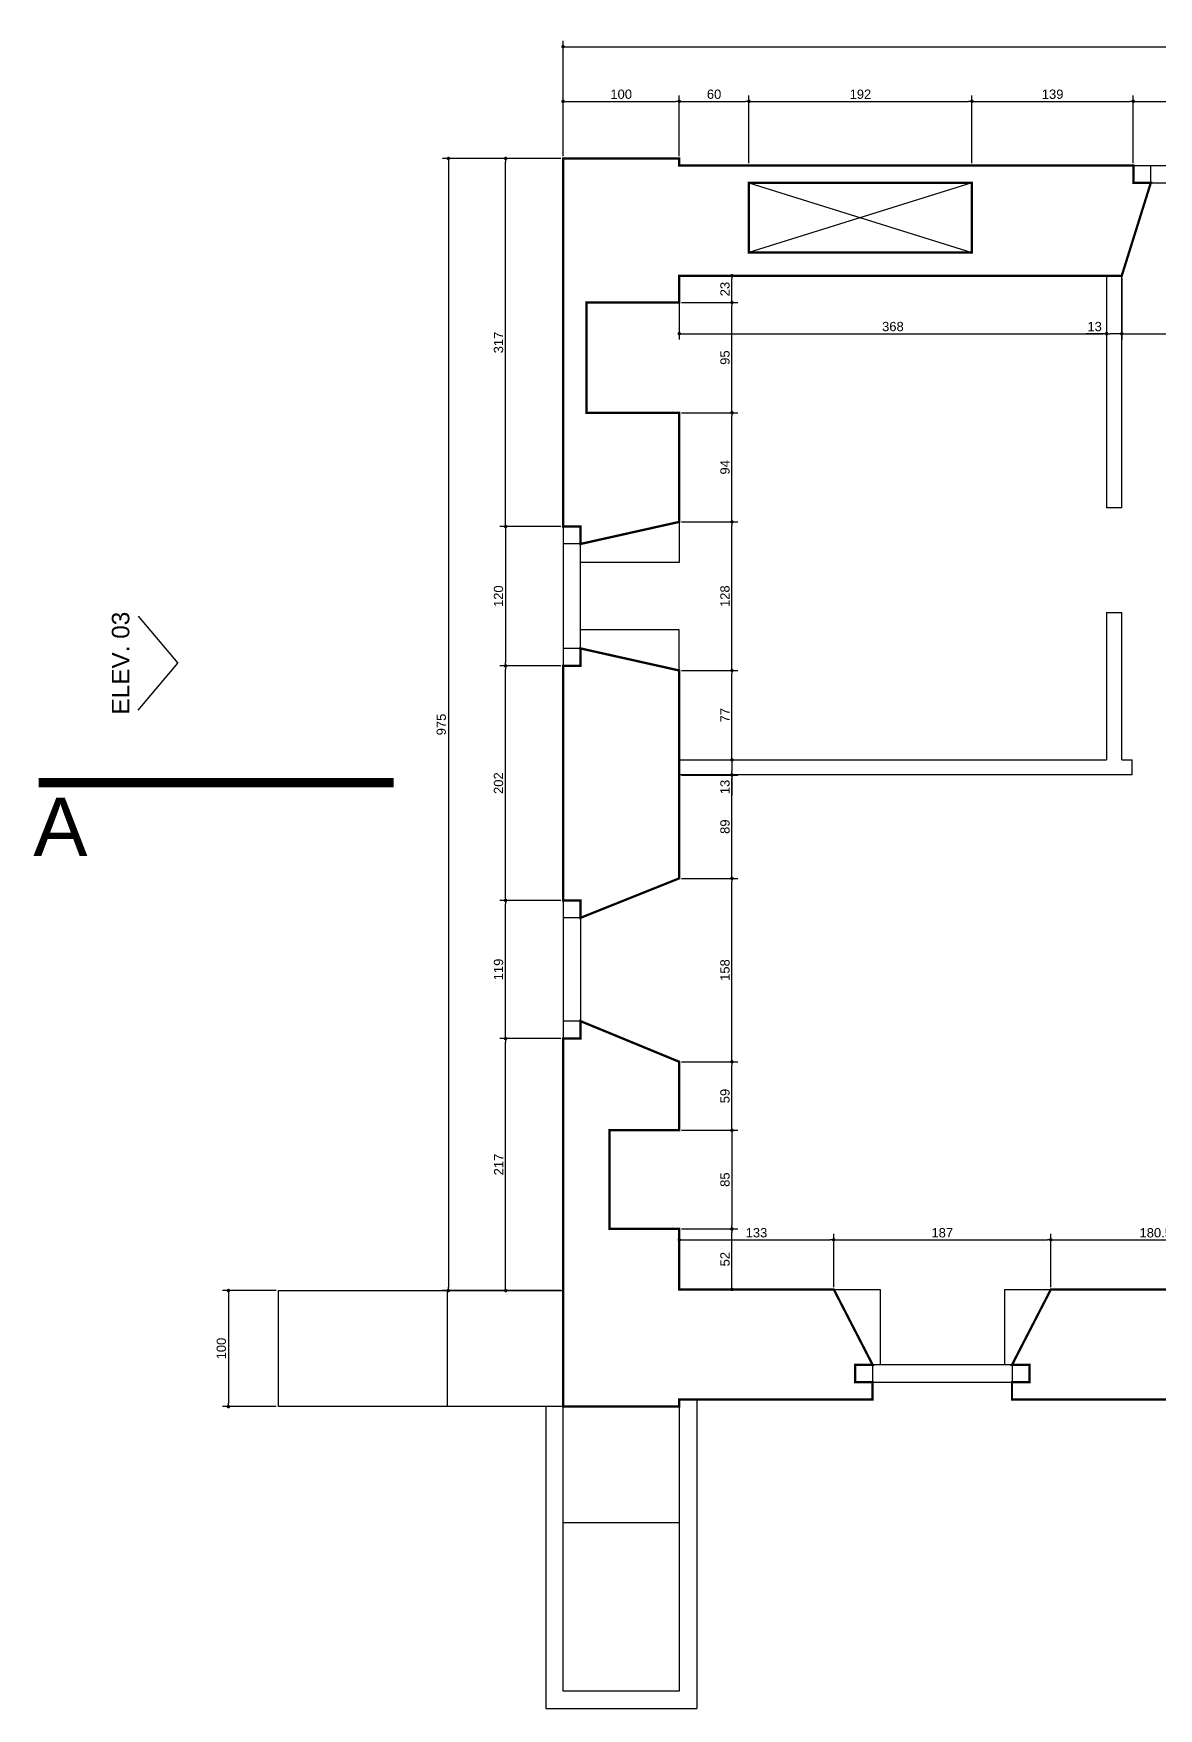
# Model space of a CAD drawing. Extents: x -6493 to 6606, y -1422 to 11651.
# Drawn here: x -6360 to -5391, y 2319 to 3761 of the extents above; entities that cross this region are included whole.
import ezdxf

# ---------------------------------------------------------------- set-up
doc = ezdxf.new("R2010")
doc.units = 0
doc.header["$PDMODE"] = 35
doc.linetypes.add('CENTER2', pattern=[28.575, 19.05, -3.175, 3.175, -3.175])
doc.layers.get('0').update_dxf_attribs({"linetype": 'CONTINUOUS'})
doc.layers.get('DEFPOINTS').update_dxf_attribs({"linetype": 'CONTINUOUS'})
for name, color, linetype in [('COTA', 7, 'CONTINUOUS'), ('PAREDE', 7, 'CONTINUOUS'), ('PAREDE_FINA', 7, 'CONTINUOUS')]:
    doc.layers.add(name, color=color, linetype=linetype)
doc.styles.add('TEXTO', font='ARIAL.TTF')
doc.dimstyles.new('COTA', dxfattribs={"dimtxt": 8, "dimasz": 3, "dimexe": 5, "dimexo": 2, "dimgap": 2, "dimtad": 1, "dimdec": 1, "dimdsep": 46, "dimtxsty": 'TEXTO', "dimblk1": 'DOT', "dimblk2": 'DOT', "dimsah": 1, "dimcen": 0, "dimclrd": 256, "dimclre": 256, "dimclrt": 256, "dimadec": 0, "dimazin": 0, "dimtfac": 1, "dimtdec": 4, "dimtmove": 0, "dimatfit": 3, "dimldrblk": 'DOT', "dimfxl": 1, "dimtolj": 1, "dimtzin": 0, "dimarcsym": 0})

# ---------------------------------------------------------------- blocks, each defined once
blk = doc.blocks.new('_DOT')
at = {"color": 0, "linetype": 'ByBlock'}
blk.add_line((-0.5, 0), (-1, 0), dxfattribs=at)
at = {"color": 0, "linetype": 'ByBlock', "const_width": 0.5}
blk.add_lwpolyline([(-0.25, 0, 1), (0.25, 0, 1)], format="xyb", close=True, dxfattribs=at)
blk = doc.blocks.new('*D66')
at = {"layer": 'COTA', "lineweight": -2}
for p, q in [((-6151, 2678.8), (-6197.2, 2678.8)), ((-6192.2, 2675.8), (-6192.2, 2581.8)), ((-6151, 2578.8), (-6197.2, 2578.8))]:
    blk.add_line(p, q, dxfattribs=at)
at = {"layer": 'DEFPOINTS', "color": 0}
for p in [(-6149, 2678.8), (-6192.2, 2578.8), (-6149, 2578.8)]:
    blk.add_point(p, dxfattribs=at)
at = {"layer": 'COTA', "lineweight": -2, "xscale": 3, "yscale": 3, "zscale": 3}
for p, rotation in [((-6192.2, 2678.8), 90), ((-6192.2, 2578.8), 270)]:
    blk.add_blockref('_DOT', p, dxfattribs=dict(at, rotation=rotation))
at = {"layer": 'COTA', "insert": (-6198.3, 2628.8), "char_height": 8, "attachment_point": 5, "rotation": 90, "style": 'TEXTO'}
blk.add_mtext('\\A1;100', dxfattribs=at)
blk = doc.blocks.new('*D67')
at = {"layer": 'COTA', "lineweight": -2}
for p, q in [((-5906, 2895.8), (-5958.5, 2895.8)), ((-5953.5, 2681.8), (-5953.5, 2892.8)), ((-5906, 2678.8), (-5958.5, 2678.8))]:
    blk.add_line(p, q, dxfattribs=at)
at = {"layer": 'DEFPOINTS', "color": 0}
for p in [(-5953.5, 2895.8), (-5904, 2895.8), (-5904, 2678.8)]:
    blk.add_point(p, dxfattribs=at)
at = {"layer": 'COTA', "lineweight": -2, "xscale": 3, "yscale": 3, "zscale": 3}
for p, rotation in [((-5953.5, 2895.8), 90), ((-5953.5, 2678.8), 270)]:
    blk.add_blockref('_DOT', p, dxfattribs=dict(at, rotation=rotation))
at = {"layer": 'COTA', "insert": (-5959.5, 2787.3), "char_height": 8, "attachment_point": 5, "rotation": 90, "style": 'TEXTO'}
blk.add_mtext('\\A1;217', dxfattribs=at)
blk = doc.blocks.new('*D68')
at = {"layer": 'COTA', "lineweight": -2}
for p, q in [((-5906, 3014.8), (-5958.5, 3014.8)), ((-5953.5, 2898.8), (-5953.5, 3011.8)), ((-5906, 2895.8), (-5958.5, 2895.8))]:
    blk.add_line(p, q, dxfattribs=at)
at = {"layer": 'DEFPOINTS', "color": 0}
for p in [(-5953.5, 3014.8), (-5904, 3014.8), (-5904, 2895.8)]:
    blk.add_point(p, dxfattribs=at)
at = {"layer": 'COTA', "lineweight": -2, "xscale": 3, "yscale": 3, "zscale": 3}
for p, rotation in [((-5953.5, 3014.8), 90), ((-5953.5, 2895.8), 270)]:
    blk.add_blockref('_DOT', p, dxfattribs=dict(at, rotation=rotation))
at = {"layer": 'COTA', "insert": (-5959.6, 2955.3), "char_height": 8, "attachment_point": 5, "rotation": 90, "style": 'TEXTO'}
blk.add_mtext('\\A1;119', dxfattribs=at)
blk = doc.blocks.new('*D69')
at = {"layer": 'COTA', "lineweight": -2}
for p, q in [((-5906, 3216.8), (-5958.5, 3216.8)), ((-5953.5, 3017.8), (-5953.5, 3213.8)), ((-5906, 3014.8), (-5958.5, 3014.8))]:
    blk.add_line(p, q, dxfattribs=at)
at = {"layer": 'DEFPOINTS', "color": 0}
for p in [(-5953.5, 3216.8), (-5904, 3216.8), (-5904, 3014.8)]:
    blk.add_point(p, dxfattribs=at)
at = {"layer": 'COTA', "lineweight": -2, "xscale": 3, "yscale": 3, "zscale": 3}
for p, rotation in [((-5953.5, 3216.8), 90), ((-5953.5, 3014.8), 270)]:
    blk.add_blockref('_DOT', p, dxfattribs=dict(at, rotation=rotation))
at = {"layer": 'COTA', "insert": (-5959.6, 3115.8), "char_height": 8, "attachment_point": 5, "rotation": 90, "style": 'TEXTO'}
blk.add_mtext('\\A1;202', dxfattribs=at)
blk = doc.blocks.new('*D70')
at = {"layer": 'COTA', "lineweight": -2}
for p, q in [((-5906, 3336.8), (-5958.5, 3336.8)), ((-5953.5, 3333.8), (-5953.5, 3219.8)), ((-5906, 3216.8), (-5958.5, 3216.8))]:
    blk.add_line(p, q, dxfattribs=at)
at = {"layer": 'DEFPOINTS', "color": 0}
for p in [(-5904, 3336.8), (-5953.5, 3216.8), (-5904, 3216.8)]:
    blk.add_point(p, dxfattribs=at)
at = {"layer": 'COTA', "lineweight": -2, "xscale": 3, "yscale": 3, "zscale": 3}
for p, rotation in [((-5953.5, 3336.8), 90), ((-5953.5, 3216.8), 270)]:
    blk.add_blockref('_DOT', p, dxfattribs=dict(at, rotation=rotation))
at = {"layer": 'COTA', "insert": (-5959.6, 3276.8), "char_height": 8, "attachment_point": 5, "rotation": 90, "style": 'TEXTO'}
blk.add_mtext('\\A1;120', dxfattribs=at)
blk = doc.blocks.new('*D71')
at = {"layer": 'COTA', "lineweight": -2}
for p, q in [((-5906, 3653.8), (-5958.5, 3653.8)), ((-5953.5, 3339.8), (-5953.5, 3650.8)), ((-5906, 3336.8), (-5958.5, 3336.8))]:
    blk.add_line(p, q, dxfattribs=at)
at = {"layer": 'DEFPOINTS', "color": 0}
for p in [(-5953.5, 3653.8), (-5904, 3653.8), (-5904, 3336.8)]:
    blk.add_point(p, dxfattribs=at)
at = {"layer": 'COTA', "lineweight": -2, "xscale": 3, "yscale": 3, "zscale": 3}
for p, rotation in [((-5953.5, 3653.8), 90), ((-5953.5, 3336.8), 270)]:
    blk.add_blockref('_DOT', p, dxfattribs=dict(at, rotation=rotation))
at = {"layer": 'COTA', "insert": (-5959.6, 3495.3), "char_height": 8, "attachment_point": 5, "rotation": 90, "style": 'TEXTO'}
blk.add_mtext('\\A1;317', dxfattribs=at)
blk = doc.blocks.new('*D72')
at = {"layer": 'COTA', "lineweight": -2}
for p, q in [((-5802, 2731.8), (-5753.6, 2731.8)), ((-5758.6, 2682.8), (-5758.6, 2728.8)), ((-5802, 2679.8), (-5753.6, 2679.8))]:
    blk.add_line(p, q, dxfattribs=at)
at = {"layer": 'DEFPOINTS', "color": 0}
for p in [(-5804, 2731.8), (-5758.6, 2731.8), (-5804, 2679.8)]:
    blk.add_point(p, dxfattribs=at)
at = {"layer": 'COTA', "lineweight": -2, "xscale": 3, "yscale": 3, "zscale": 3}
for p, rotation in [((-5758.6, 2731.8), 90), ((-5758.6, 2679.8), 270)]:
    blk.add_blockref('_DOT', p, dxfattribs=dict(at, rotation=rotation))
at = {"layer": 'COTA', "insert": (-5764.6, 2705.8), "char_height": 8, "attachment_point": 5, "rotation": 90, "style": 'TEXTO'}
blk.add_mtext('\\A1;52', dxfattribs=at)
blk = doc.blocks.new('*D73')
at = {"layer": 'COTA', "lineweight": -2}
for p, q in [((-5802, 2816.8), (-5753.6, 2816.8)), ((-5758.6, 2813.8), (-5758.6, 2734.8)), ((-5802, 2731.8), (-5753.6, 2731.8))]:
    blk.add_line(p, q, dxfattribs=at)
at = {"layer": 'DEFPOINTS', "color": 0}
for p in [(-5804, 2816.8), (-5804, 2731.8), (-5758.6, 2731.8)]:
    blk.add_point(p, dxfattribs=at)
at = {"layer": 'COTA', "lineweight": -2, "xscale": 3, "yscale": 3, "zscale": 3}
for p, rotation in [((-5758.6, 2816.8), 90), ((-5758.6, 2731.8), 270)]:
    blk.add_blockref('_DOT', p, dxfattribs=dict(at, rotation=rotation))
at = {"layer": 'COTA', "insert": (-5764.6, 2774.3), "char_height": 8, "attachment_point": 5, "rotation": 90, "style": 'TEXTO'}
blk.add_mtext('\\A1;85', dxfattribs=at)
blk = doc.blocks.new('*D74')
at = {"layer": 'COTA', "lineweight": -2}
for p, q in [((-5802, 2875.8), (-5753.6, 2875.8)), ((-5758.6, 2819.8), (-5758.6, 2872.8)), ((-5802, 2816.8), (-5753.6, 2816.8))]:
    blk.add_line(p, q, dxfattribs=at)
at = {"layer": 'DEFPOINTS', "color": 0}
for p in [(-5804, 2875.8), (-5758.6, 2875.8), (-5804, 2816.8)]:
    blk.add_point(p, dxfattribs=at)
at = {"layer": 'COTA', "lineweight": -2, "xscale": 3, "yscale": 3, "zscale": 3}
for p, rotation in [((-5758.6, 2875.8), 90), ((-5758.6, 2816.8), 270)]:
    blk.add_blockref('_DOT', p, dxfattribs=dict(at, rotation=rotation))
at = {"layer": 'COTA', "insert": (-5764.6, 2846.3), "char_height": 8, "attachment_point": 5, "rotation": 90, "style": 'TEXTO'}
blk.add_mtext('\\A1;59', dxfattribs=at)
blk = doc.blocks.new('*D75')
at = {"layer": 'COTA', "lineweight": -2}
for p, q in [((-5802, 3033.8), (-5753.6, 3033.8)), ((-5758.6, 2878.8), (-5758.6, 3030.8)), ((-5802, 2875.8), (-5753.6, 2875.8))]:
    blk.add_line(p, q, dxfattribs=at)
at = {"layer": 'DEFPOINTS', "color": 0}
for p in [(-5804, 3033.8), (-5758.6, 3033.8), (-5804, 2875.8)]:
    blk.add_point(p, dxfattribs=at)
at = {"layer": 'COTA', "lineweight": -2, "xscale": 3, "yscale": 3, "zscale": 3}
for p, rotation in [((-5758.6, 3033.8), 90), ((-5758.6, 2875.8), 270)]:
    blk.add_blockref('_DOT', p, dxfattribs=dict(at, rotation=rotation))
at = {"layer": 'COTA', "insert": (-5764.6, 2954.8), "char_height": 8, "attachment_point": 5, "rotation": 90, "style": 'TEXTO'}
blk.add_mtext('\\A1;158', dxfattribs=at)
blk = doc.blocks.new('*D76')
at = {"layer": 'COTA', "lineweight": -2}
for p, q in [((-5802, 3122.8), (-5753.6, 3122.8)), ((-5758.6, 3036.8), (-5758.6, 3119.8)), ((-5802, 3033.8), (-5753.6, 3033.8))]:
    blk.add_line(p, q, dxfattribs=at)
at = {"layer": 'DEFPOINTS', "color": 0}
for p in [(-5804, 3122.8), (-5758.6, 3122.8), (-5804, 3033.8)]:
    blk.add_point(p, dxfattribs=at)
at = {"layer": 'COTA', "lineweight": -2, "xscale": 3, "yscale": 3, "zscale": 3}
for p, rotation in [((-5758.6, 3122.8), 90), ((-5758.6, 3033.8), 270)]:
    blk.add_blockref('_DOT', p, dxfattribs=dict(at, rotation=rotation))
at = {"layer": 'COTA', "insert": (-5764.6, 3078.3), "char_height": 8, "attachment_point": 5, "rotation": 90, "style": 'TEXTO'}
blk.add_mtext('\\A1;89', dxfattribs=at)
blk = doc.blocks.new('*D77')
at = {"layer": 'COTA', "lineweight": -2}
for p, q in [((-5802, 3212.8), (-5753.6, 3212.8)), ((-5758.6, 3138.8), (-5758.6, 3209.8)), ((-5802, 3135.8), (-5753.6, 3135.8))]:
    blk.add_line(p, q, dxfattribs=at)
at = {"layer": 'DEFPOINTS', "color": 0}
for p in [(-5804, 3212.8), (-5758.6, 3212.8), (-5804, 3135.8)]:
    blk.add_point(p, dxfattribs=at)
at = {"layer": 'COTA', "lineweight": -2, "xscale": 3, "yscale": 3, "zscale": 3}
for p, rotation in [((-5758.6, 3212.8), 90), ((-5758.6, 3135.8), 270)]:
    blk.add_blockref('_DOT', p, dxfattribs=dict(at, rotation=rotation))
at = {"layer": 'COTA', "insert": (-5764.6, 3174.3), "char_height": 8, "attachment_point": 5, "rotation": 90, "style": 'TEXTO'}
blk.add_mtext('\\A1;77', dxfattribs=at)
blk = doc.blocks.new('*D78')
at = {"layer": 'COTA', "lineweight": -2}
for p, q in [((-5802, 3340.8), (-5753.6, 3340.8)), ((-5758.6, 3215.8), (-5758.6, 3337.8)), ((-5802, 3212.8), (-5753.6, 3212.8))]:
    blk.add_line(p, q, dxfattribs=at)
at = {"layer": 'DEFPOINTS', "color": 0}
for p in [(-5804, 3340.8), (-5758.6, 3340.8), (-5804, 3212.8)]:
    blk.add_point(p, dxfattribs=at)
at = {"layer": 'COTA', "lineweight": -2, "xscale": 3, "yscale": 3, "zscale": 3}
for p, rotation in [((-5758.6, 3340.8), 90), ((-5758.6, 3212.8), 270)]:
    blk.add_blockref('_DOT', p, dxfattribs=dict(at, rotation=rotation))
at = {"layer": 'COTA', "insert": (-5764.6, 3276.8), "char_height": 8, "attachment_point": 5, "rotation": 90, "style": 'TEXTO'}
blk.add_mtext('\\A1;128', dxfattribs=at)
blk = doc.blocks.new('*D79')
at = {"layer": 'COTA', "lineweight": -2}
for p, q in [((-5802, 3434.8), (-5753.6, 3434.8)), ((-5758.6, 3343.8), (-5758.6, 3431.8)), ((-5802, 3340.8), (-5753.6, 3340.8))]:
    blk.add_line(p, q, dxfattribs=at)
at = {"layer": 'DEFPOINTS', "color": 0}
for p in [(-5804, 3434.8), (-5758.6, 3434.8), (-5804, 3340.8)]:
    blk.add_point(p, dxfattribs=at)
at = {"layer": 'COTA', "lineweight": -2, "xscale": 3, "yscale": 3, "zscale": 3}
for p, rotation in [((-5758.6, 3434.8), 90), ((-5758.6, 3340.8), 270)]:
    blk.add_blockref('_DOT', p, dxfattribs=dict(at, rotation=rotation))
at = {"layer": 'COTA', "insert": (-5764.6, 3387.8), "char_height": 8, "attachment_point": 5, "rotation": 90, "style": 'TEXTO'}
blk.add_mtext('\\A1;94', dxfattribs=at)
blk = doc.blocks.new('*D80')
at = {"layer": 'COTA', "lineweight": -2}
for p, q in [((-5802, 3529.8), (-5753.6, 3529.8)), ((-5758.6, 3437.8), (-5758.6, 3526.8)), ((-5802, 3434.8), (-5753.6, 3434.8))]:
    blk.add_line(p, q, dxfattribs=at)
at = {"layer": 'DEFPOINTS', "color": 0}
for p in [(-5804, 3529.8), (-5758.6, 3529.8), (-5804, 3434.8)]:
    blk.add_point(p, dxfattribs=at)
at = {"layer": 'COTA', "lineweight": -2, "xscale": 3, "yscale": 3, "zscale": 3}
for p, rotation in [((-5758.6, 3529.8), 90), ((-5758.6, 3434.8), 270)]:
    blk.add_blockref('_DOT', p, dxfattribs=dict(at, rotation=rotation))
at = {"layer": 'COTA', "insert": (-5764.6, 3482.3), "char_height": 8, "attachment_point": 5, "rotation": 90, "style": 'TEXTO'}
blk.add_mtext('\\A1;95', dxfattribs=at)
blk = doc.blocks.new('*D81')
at = {"layer": 'COTA', "lineweight": -2}
for p, q in [((-5802, 3552.8), (-5753.6, 3552.8)), ((-5758.6, 3532.8), (-5758.6, 3549.8)), ((-5802, 3529.8), (-5753.6, 3529.8))]:
    blk.add_line(p, q, dxfattribs=at)
at = {"layer": 'DEFPOINTS', "color": 0}
for p in [(-5804, 3552.8), (-5758.6, 3552.8), (-5804, 3529.8)]:
    blk.add_point(p, dxfattribs=at)
at = {"layer": 'COTA', "lineweight": -2, "xscale": 3, "yscale": 3, "zscale": 3}
for p, rotation in [((-5758.6, 3552.8), 90), ((-5758.6, 3529.8), 270)]:
    blk.add_blockref('_DOT', p, dxfattribs=dict(at, rotation=rotation))
at = {"layer": 'COTA', "insert": (-5764.6, 3541.3), "char_height": 8, "attachment_point": 5, "rotation": 90, "style": 'TEXTO'}
blk.add_mtext('\\A1;23', dxfattribs=at)
blk = doc.blocks.new('*D82')
at = {"layer": 'COTA', "lineweight": -2}
for p, q in [((-5904, 3655.8), (-5904, 3708)), ((-5804, 3655.8), (-5804, 3708)), ((-5901, 3703), (-5807, 3703))]:
    blk.add_line(p, q, dxfattribs=at)
at = {"layer": 'DEFPOINTS', "color": 0}
for p in [(-5804, 3703), (-5904, 3653.8), (-5804, 3653.8)]:
    blk.add_point(p, dxfattribs=at)
at = {"layer": 'COTA', "lineweight": -2, "xscale": 3, "yscale": 3, "zscale": 3, "rotation": 180}
blk.add_blockref('_DOT', (-5904, 3703), dxfattribs=at)
at = {"layer": 'COTA', "lineweight": -2, "xscale": 3, "yscale": 3, "zscale": 3}
blk.add_blockref('_DOT', (-5804, 3703), dxfattribs=at)
at = {"layer": 'COTA', "insert": (-5854, 3709.1), "char_height": 8, "attachment_point": 5, "style": 'TEXTO'}
blk.add_mtext('\\A1;100', dxfattribs=at)
blk = doc.blocks.new('*D83')
at = {"layer": 'COTA', "lineweight": -2}
for p, q in [((-5804, 3655.8), (-5804, 3708)), ((-5744, 3649.8), (-5744, 3708)), ((-5801, 3703), (-5747, 3703))]:
    blk.add_line(p, q, dxfattribs=at)
at = {"layer": 'DEFPOINTS', "color": 0}
for p in [(-5744, 3703), (-5804, 3653.8), (-5744, 3647.8)]:
    blk.add_point(p, dxfattribs=at)
at = {"layer": 'COTA', "lineweight": -2, "xscale": 3, "yscale": 3, "zscale": 3, "rotation": 180}
blk.add_blockref('_DOT', (-5804, 3703), dxfattribs=at)
at = {"layer": 'COTA', "lineweight": -2, "xscale": 3, "yscale": 3, "zscale": 3}
blk.add_blockref('_DOT', (-5744, 3703), dxfattribs=at)
at = {"layer": 'COTA', "insert": (-5774, 3709.1), "char_height": 8, "attachment_point": 5, "style": 'TEXTO'}
blk.add_mtext('\\A1;60', dxfattribs=at)
blk = doc.blocks.new('*D84')
at = {"layer": 'COTA', "lineweight": -2}
for p, q in [((-5744, 3649.8), (-5744, 3708)), ((-5552, 3649.8), (-5552, 3708)), ((-5741, 3703), (-5555, 3703))]:
    blk.add_line(p, q, dxfattribs=at)
at = {"layer": 'DEFPOINTS', "color": 0}
for p in [(-5552, 3703), (-5744, 3647.8), (-5552, 3647.8)]:
    blk.add_point(p, dxfattribs=at)
at = {"layer": 'COTA', "lineweight": -2, "xscale": 3, "yscale": 3, "zscale": 3, "rotation": 180}
blk.add_blockref('_DOT', (-5744, 3703), dxfattribs=at)
at = {"layer": 'COTA', "lineweight": -2, "xscale": 3, "yscale": 3, "zscale": 3}
blk.add_blockref('_DOT', (-5552, 3703), dxfattribs=at)
at = {"layer": 'COTA', "insert": (-5648, 3709.1), "char_height": 8, "attachment_point": 5, "style": 'TEXTO'}
blk.add_mtext('\\A1;192', dxfattribs=at)
blk = doc.blocks.new('*D85')
at = {"layer": 'COTA', "lineweight": -2}
for p, q in [((-5552, 3651.8), (-5552, 3708)), ((-5413, 3649.8), (-5413, 3708)), ((-5549, 3703), (-5416, 3703))]:
    blk.add_line(p, q, dxfattribs=at)
at = {"layer": 'DEFPOINTS', "color": 0}
for p in [(-5413, 3703), (-5552, 3649.8), (-5413, 3647.8)]:
    blk.add_point(p, dxfattribs=at)
at = {"layer": 'COTA', "lineweight": -2, "xscale": 3, "yscale": 3, "zscale": 3, "rotation": 180}
blk.add_blockref('_DOT', (-5552, 3703), dxfattribs=at)
at = {"layer": 'COTA', "lineweight": -2, "xscale": 3, "yscale": 3, "zscale": 3}
blk.add_blockref('_DOT', (-5413, 3703), dxfattribs=at)
at = {"layer": 'COTA', "insert": (-5482.5, 3709.1), "char_height": 8, "attachment_point": 5, "style": 'TEXTO'}
blk.add_mtext('\\A1;139', dxfattribs=at)
blk = doc.blocks.new('*D86')
at = {"layer": 'COTA', "lineweight": -2}
for p, q in [((-5413, 3649.8), (-5413, 3708)), ((-5322, 3649.8), (-5322, 3708)), ((-5410, 3703), (-5325, 3703))]:
    blk.add_line(p, q, dxfattribs=at)
at = {"layer": 'DEFPOINTS', "color": 0}
for p in [(-5322, 3703), (-5413, 3647.8), (-5322, 3647.8)]:
    blk.add_point(p, dxfattribs=at)
at = {"layer": 'COTA', "lineweight": -2, "xscale": 3, "yscale": 3, "zscale": 3, "rotation": 180}
blk.add_blockref('_DOT', (-5413, 3703), dxfattribs=at)
at = {"layer": 'COTA', "lineweight": -2, "xscale": 3, "yscale": 3, "zscale": 3}
blk.add_blockref('_DOT', (-5322, 3703), dxfattribs=at)
at = {"layer": 'COTA', "insert": (-5367.5, 3709.1), "char_height": 8, "attachment_point": 5, "style": 'TEXTO'}
blk.add_mtext('\\A1;91', dxfattribs=at)
blk = doc.blocks.new('*D91')
at = {"layer": 'COTA', "lineweight": -2}
for p, q in [((-5804, 3550.8), (-5804, 3497.9)), ((-5436, 3550.8), (-5436, 3497.9)), ((-5801, 3502.9), (-5439, 3502.9))]:
    blk.add_line(p, q, dxfattribs=at)
at = {"layer": 'DEFPOINTS', "color": 0}
for p in [(-5804, 3552.8), (-5436, 3552.8), (-5436, 3502.9)]:
    blk.add_point(p, dxfattribs=at)
at = {"layer": 'COTA', "lineweight": -2, "xscale": 3, "yscale": 3, "zscale": 3, "rotation": 180}
blk.add_blockref('_DOT', (-5804, 3502.9), dxfattribs=at)
at = {"layer": 'COTA', "lineweight": -2, "xscale": 3, "yscale": 3, "zscale": 3}
blk.add_blockref('_DOT', (-5436, 3502.9), dxfattribs=at)
at = {"layer": 'COTA', "insert": (-5620, 3509), "char_height": 8, "attachment_point": 5, "style": 'TEXTO'}
blk.add_mtext('\\A1;368', dxfattribs=at)
blk = doc.blocks.new('*D92')
at = {"layer": 'COTA', "lineweight": -2}
for p, q in [((-5423, 3550.8), (-5423, 3497.9)), ((-5312, 3550.8), (-5312, 3497.9)), ((-5420, 3502.9), (-5315, 3502.9))]:
    blk.add_line(p, q, dxfattribs=at)
at = {"layer": 'DEFPOINTS', "color": 0}
for p in [(-5423, 3552.8), (-5312, 3552.8), (-5312, 3502.9)]:
    blk.add_point(p, dxfattribs=at)
at = {"layer": 'COTA', "lineweight": -2, "xscale": 3, "yscale": 3, "zscale": 3, "rotation": 180}
blk.add_blockref('_DOT', (-5423, 3502.9), dxfattribs=at)
at = {"layer": 'COTA', "lineweight": -2, "xscale": 3, "yscale": 3, "zscale": 3}
blk.add_blockref('_DOT', (-5312, 3502.9), dxfattribs=at)
at = {"layer": 'COTA', "insert": (-5367.5, 3508.9), "char_height": 8, "attachment_point": 5, "style": 'TEXTO'}
blk.add_mtext('\\A1;111', dxfattribs=at)
blk = doc.blocks.new('*D95')
at = {"layer": 'COTA', "lineweight": -2}
for p, q in [((-5802, 3135.8), (-5753.6, 3135.8)), ((-5758.6, 3132.8), (-5758.6, 3125.8)), ((-5802, 3122.8), (-5753.6, 3122.8)), ((-5758.6, 3122.8), (-5758.6, 3105.1))]:
    blk.add_line(p, q, dxfattribs=at)
at = {"layer": 'DEFPOINTS', "color": 0}
for p in [(-5804, 3135.8), (-5804, 3122.8), (-5758.6, 3122.8)]:
    blk.add_point(p, dxfattribs=at)
at = {"layer": 'COTA', "lineweight": -2, "xscale": 3, "yscale": 3, "zscale": 3}
for p, rotation in [((-5758.6, 3135.8), 90), ((-5758.6, 3122.8), 270)]:
    blk.add_blockref('_DOT', p, dxfattribs=dict(at, rotation=rotation))
at = {"layer": 'COTA', "insert": (-5764.6, 3112.5), "char_height": 8, "attachment_point": 5, "rotation": 90, "style": 'TEXTO'}
blk.add_mtext('\\A1;13', dxfattribs=at)
blk = doc.blocks.new('*D96')
at = {"layer": 'COTA', "lineweight": -2}
for p, q in [((-5436, 3550.8), (-5436, 3497.9)), ((-5423, 3550.8), (-5423, 3497.9)), ((-5436, 3502.9), (-5453.7, 3502.9)), ((-5426, 3502.9), (-5433, 3502.9))]:
    blk.add_line(p, q, dxfattribs=at)
at = {"layer": 'DEFPOINTS', "color": 0}
for p in [(-5436, 3552.8), (-5423, 3552.8), (-5436, 3502.9)]:
    blk.add_point(p, dxfattribs=at)
at = {"layer": 'COTA', "lineweight": -2, "xscale": 3, "yscale": 3, "zscale": 3, "rotation": 180}
blk.add_blockref('_DOT', (-5436, 3502.9), dxfattribs=at)
at = {"layer": 'COTA', "lineweight": -2, "xscale": 3, "yscale": 3, "zscale": 3}
blk.add_blockref('_DOT', (-5423, 3502.9), dxfattribs=at)
at = {"layer": 'COTA', "insert": (-5446.3, 3509), "char_height": 8, "attachment_point": 5, "style": 'TEXTO'}
blk.add_mtext('\\A1;13', dxfattribs=at)
blk = doc.blocks.new('*D99')
at = {"layer": 'COTA', "lineweight": -2}
for p, q in [((-5804, 2681.8), (-5804, 2727.5)), ((-5671, 2681.8), (-5671, 2727.5)), ((-5801, 2722.5), (-5674, 2722.5))]:
    blk.add_line(p, q, dxfattribs=at)
at = {"layer": 'DEFPOINTS', "color": 0}
for p in [(-5671, 2722.5), (-5804, 2679.8), (-5671, 2679.8)]:
    blk.add_point(p, dxfattribs=at)
at = {"layer": 'COTA', "lineweight": -2, "xscale": 3, "yscale": 3, "zscale": 3, "rotation": 180}
blk.add_blockref('_DOT', (-5804, 2722.5), dxfattribs=at)
at = {"layer": 'COTA', "lineweight": -2, "xscale": 3, "yscale": 3, "zscale": 3}
blk.add_blockref('_DOT', (-5671, 2722.5), dxfattribs=at)
at = {"layer": 'COTA', "insert": (-5737.5, 2728.5), "char_height": 8, "attachment_point": 5, "style": 'TEXTO'}
blk.add_mtext('\\A1;133', dxfattribs=at)
blk = doc.blocks.new('*D100')
at = {"layer": 'COTA', "lineweight": -2}
for p, q in [((-5671, 2681.8), (-5671, 2727.5)), ((-5484, 2681.8), (-5484, 2727.5)), ((-5668, 2722.5), (-5487, 2722.5))]:
    blk.add_line(p, q, dxfattribs=at)
at = {"layer": 'DEFPOINTS', "color": 0}
for p in [(-5484, 2722.5), (-5671, 2679.8), (-5484, 2679.8)]:
    blk.add_point(p, dxfattribs=at)
at = {"layer": 'COTA', "lineweight": -2, "xscale": 3, "yscale": 3, "zscale": 3, "rotation": 180}
blk.add_blockref('_DOT', (-5671, 2722.5), dxfattribs=at)
at = {"layer": 'COTA', "lineweight": -2, "xscale": 3, "yscale": 3, "zscale": 3}
blk.add_blockref('_DOT', (-5484, 2722.5), dxfattribs=at)
at = {"layer": 'COTA', "insert": (-5577.5, 2728.5), "char_height": 8, "attachment_point": 5, "style": 'TEXTO'}
blk.add_mtext('\\A1;187', dxfattribs=at)
blk = doc.blocks.new('*D101')
at = {"layer": 'COTA', "lineweight": -2}
for p, q in [((-5484, 2681.8), (-5484, 2727.5)), ((-5303.5, 2681.8), (-5303.5, 2727.5)), ((-5481, 2722.5), (-5306.5, 2722.5))]:
    blk.add_line(p, q, dxfattribs=at)
at = {"layer": 'DEFPOINTS', "color": 0}
for p in [(-5303.5, 2722.5), (-5484, 2679.8), (-5303.5, 2679.8)]:
    blk.add_point(p, dxfattribs=at)
at = {"layer": 'COTA', "lineweight": -2, "xscale": 3, "yscale": 3, "zscale": 3, "rotation": 180}
blk.add_blockref('_DOT', (-5484, 2722.5), dxfattribs=at)
at = {"layer": 'COTA', "lineweight": -2, "xscale": 3, "yscale": 3, "zscale": 3}
blk.add_blockref('_DOT', (-5303.5, 2722.5), dxfattribs=at)
at = {"layer": 'COTA', "insert": (-5393.7, 2728.5), "char_height": 8, "attachment_point": 5, "style": 'TEXTO'}
blk.add_mtext('\\A1;180.5', dxfattribs=at)
blk = doc.blocks.new('*D222')
at = {"layer": 'COTA', "lineweight": -2}
for p, q in [((-5904, 3655.8), (-5904, 3755.1)), ((880, 3655.8), (880, 3755.1)), ((-5901, 3750.1), (877, 3750.1))]:
    blk.add_line(p, q, dxfattribs=at)
at = {"layer": 'DEFPOINTS', "color": 0}
for p in [(880, 3750.1), (-5904, 3653.8), (880, 3653.8)]:
    blk.add_point(p, dxfattribs=at)
at = {"layer": 'COTA', "lineweight": -2, "xscale": 3, "yscale": 3, "zscale": 3, "rotation": 180}
blk.add_blockref('_DOT', (-5904, 3750.1), dxfattribs=at)
at = {"layer": 'COTA', "lineweight": -2, "xscale": 3, "yscale": 3, "zscale": 3}
blk.add_blockref('_DOT', (880, 3750.1), dxfattribs=at)
at = {"layer": 'COTA', "insert": (-2512, 3756.2), "char_height": 8, "attachment_point": 5, "style": 'TEXTO'}
blk.add_mtext('\\A1;6784', dxfattribs=at)
blk = doc.blocks.new('*D223')
at = {"layer": 'COTA', "lineweight": -2}
for p, q in [((-5906, 3653.8), (-6007.8, 3653.8)), ((-6002.8, 3650.8), (-6002.8, 2681.8)), ((-5906, 2678.8), (-6007.8, 2678.8))]:
    blk.add_line(p, q, dxfattribs=at)
at = {"layer": 'DEFPOINTS', "color": 0}
for p in [(-5904, 3653.8), (-6002.8, 2678.8), (-5904, 2678.8)]:
    blk.add_point(p, dxfattribs=at)
at = {"layer": 'COTA', "lineweight": -2, "xscale": 3, "yscale": 3, "zscale": 3}
for p, rotation in [((-6002.8, 3653.8), 90), ((-6002.8, 2678.8), 270)]:
    blk.add_blockref('_DOT', p, dxfattribs=dict(at, rotation=rotation))
at = {"layer": 'COTA', "insert": (-6008.9, 3166.3), "char_height": 8, "attachment_point": 5, "rotation": 90, "style": 'TEXTO'}
blk.add_mtext('\\A1;975', dxfattribs=at)

msp = doc.modelspace()

# ---------------------------------------------------------------- linework, layer by layer
at = {"layer": 'PAREDE', "const_width": 2}
for points in [[(-5422.97, 3552.81), (-5397.97, 3632.81), (-5412.97, 3632.81), (-5412.97, 3647.81), (-5803.97, 3647.81), (-5803.97, 3653.81), (-5903.97, 3653.81), (-5903.97, 3336.81), (-5888.97, 3336.81), (-5888.97, 3321.81), (-5803.97, 3340.81), (-5803.97, 3434.81), (-5883.97, 3434.81), (-5883.97, 3529.81), (-5803.97, 3529.81), (-5803.97, 3552.81)], [(-5743.97, 3632.81), (-5743.97, 3572.81), (-5551.97, 3572.81), (-5551.97, 3632.81)], [(-5903.97, 3014.81), (-5888.97, 3014.81), (-5888.97, 2999.81), (-5803.97, 3033.81), (-5803.97, 3212.81), (-5888.97, 3231.81), (-5888.97, 3216.81), (-5903.97, 3216.81)], [(-5670.97, 2679.81), (-5803.97, 2679.81), (-5803.97, 2731.81), (-5863.97, 2731.81), (-5863.97, 2816.81), (-5803.97, 2816.81), (-5803.97, 2875.81), (-5888.97, 2910.81), (-5888.97, 2895.81), (-5903.97, 2895.81), (-5903.97, 2578.81), (-5803.97, 2578.81), (-5803.97, 2584.81), (-5637.47, 2584.81), (-5637.47, 2599.81), (-5652.47, 2599.81), (-5652.47, 2614.81), (-5637.47, 2614.81)], [(-5100.47, 2679.81), (-5483.97, 2679.81), (-5517.47, 2614.81), (-5502.47, 2614.81), (-5502.47, 2599.81), (-5517.47, 2599.81), (-5517.47, 2584.81), (-5063.47, 2584.81), (-5063.47, 2599.81), (-5078.47, 2599.81), (-5078.47, 2614.81), (-5063.47, 2614.81)]]:
    msp.add_lwpolyline(points, close=True, dxfattribs=at)
at = {"layer": 'PAREDE_FINA'}
for points in [[(-5412.97, 3647.81), (-5321.97, 3647.81)], [(-5397.97, 3632.81), (-5397.97, 3647.81)], [(-5551.97, 3632.81), (-5743.97, 3572.81)], [(-5743.97, 3632.81), (-5551.97, 3572.81)], [(-5397.97, 3632.81), (-5336.97, 3632.81)], [(-5435.97, 3552.81), (-5435.97, 3352.81)], [(-5422.97, 3352.81), (-5422.97, 3552.81)], [(-5422.97, 3352.81), (-5435.97, 3352.81)], [(-5903.97, 3336.81), (-5903.97, 3216.81)], [(-5803.97, 3340.81), (-5803.97, 3305.81), (-5888.97, 3305.81)], [(-5888.97, 3231.81), (-5888.97, 3321.81), (-5903.97, 3321.81)], [(-5435.97, 3262.81), (-5422.97, 3262.81)], [(-5435.97, 3262.81), (-5435.97, 3135.81)], [(-5422.97, 3135.81), (-5422.97, 3262.81)], [(-6269.94, 3259.56), (-6235.77, 3219.08)], [(-5803.97, 3212.81), (-5803.97, 3247.81), (-5888.97, 3247.81)], [(-5888.97, 3231.81), (-5903.97, 3231.81)], [(-6269.94, 3178.6), (-6235.77, 3219.08)], [(-5803.97, 3135.81), (-5435.97, 3135.81)], [(-5422.97, 3135.81), (-5413.97, 3135.81)], [(-5413.97, 3122.81), (-5413.97, 3135.81)], [(-5413.97, 3122.81), (-5803.97, 3122.81)], [(-5903.97, 3014.81), (-5903.97, 2895.81)], [(-5888.97, 2999.81), (-5903.97, 2999.81)], [(-5888.97, 2999.81), (-5888.97, 2910.81)], [(-5888.97, 2910.81), (-5903.97, 2910.81)], [(-5903.97, 2578.81), (-6148.97, 2578.81), (-6148.97, 2678.81), (-5903.97, 2678.81)], [(-6003.97, 2678.81), (-6003.97, 2578.81)], [(-5670.97, 2679.81), (-5630.97, 2679.81)], [(-5630.97, 2679.81), (-5630.97, 2614.81)], [(-5523.97, 2679.81), (-5523.97, 2614.81)], [(-5523.97, 2679.81), (-5483.97, 2679.81)], [(-5517.47, 2614.81), (-5637.47, 2614.81)], [(-5637.47, 2614.81), (-5637.47, 2599.81)], [(-5517.47, 2614.81), (-5517.47, 2599.81)], [(-5637.47, 2599.81), (-5517.47, 2599.81)], [(-5788.97, 2584.81), (-5788.97, 2318.81)], [(-5918.97, 2578.81), (-5918.97, 2318.81)], [(-5903.97, 2333.81), (-5903.97, 2578.81)], [(-5803.97, 2578.81), (-5803.97, 2333.81)], [(-5803.97, 2478.81), (-5903.97, 2478.81)], [(-5803.97, 2333.81), (-5903.97, 2333.81)], [(-5918.97, 2318.81), (-5788.97, 2318.81)]]:
    msp.add_lwpolyline(points, dxfattribs=at)
at = {"layer": 'PAREDE_FINA', "linetype": 'CENTER2', "ltscale": 3, "const_width": 8}
msp.add_lwpolyline([(-6355.47, 3116.31), (-6049.81, 3116.31)], dxfattribs=at)

# ---------------------------------------------------------------- texts
at = {"layer": 'PAREDE_FINA', "style": 'TEXTO'}
msp.add_text('ELEV. 03', height=15, rotation=90, dxfattribs=at).set_placement((-6277.54, 3174.92))
msp.add_text('A', height=50, dxfattribs=at).set_placement((-6360.17, 3053.16))

# ---------------------------------------------------------------- dimensions: what is measured, and where the dimension line sits
at = {"layer": 'COTA'}
for base, p1, p2, picture, middle in [((880.03, 3750.11), (-5903.97, 3653.81), (880.03, 3653.81), '*D222', (-2511.97, 3756.19)), ((-5803.97, 3703.01), (-5903.97, 3653.81), (-5803.97, 3653.81), '*D82', (-5853.97, 3709.09)), ((-5743.97, 3703.01), (-5803.97, 3653.81), (-5743.97, 3647.81), '*D83', (-5773.97, 3709.09)), ((-5551.97, 3703.01), (-5743.97, 3647.81), (-5551.97, 3647.81), '*D84', (-5647.97, 3709.09)), ((-5412.97, 3703.01), (-5551.97, 3649.81), (-5412.97, 3647.81), '*D85', (-5482.47, 3709.1)), ((-5321.97, 3703.01), (-5412.97, 3647.81), (-5321.97, 3647.81), '*D86', (-5367.47, 3709.09)), ((-5435.97, 3502.88), (-5803.97, 3552.81), (-5435.97, 3552.81), '*D91', (-5619.97, 3508.96)), ((-5435.97, 3502.88), (-5422.97, 3552.81), (-5435.97, 3552.81), '*D96', (-5446.32, 3508.96)), ((-5311.97, 3502.88), (-5422.97, 3552.81), (-5311.97, 3552.81), '*D92', (-5367.47, 3508.89)), ((-5670.97, 2722.46), (-5803.97, 2679.81), (-5670.97, 2679.81), '*D99', (-5737.47, 2728.55)), ((-5483.97, 2722.46), (-5670.97, 2679.81), (-5483.97, 2679.81), '*D100', (-5577.47, 2728.55)), ((-5303.47, 2722.46), (-5483.97, 2679.81), (-5303.47, 2679.81), '*D101', (-5393.72, 2728.55))]:
    dim = msp.add_linear_dim(base=base, p1=p1, p2=p2, dimstyle='COTA', dxfattribs=at)
    dim.commit()
    dim.dimension.update_dxf_attribs({"geometry": picture, "text_midpoint": middle})
for base, p1, p2, picture, middle in [((-6002.79, 2678.81), (-5903.97, 3653.81), (-5903.97, 2678.81), '*D223', (-6008.88, 3166.31)), ((-5953.52, 3653.81), (-5903.97, 3336.81), (-5903.97, 3653.81), '*D71', (-5959.61, 3495.31)), ((-5758.56, 3552.81), (-5803.97, 3529.81), (-5803.97, 3552.81), '*D81', (-5764.65, 3541.31)), ((-5758.56, 3529.81), (-5803.97, 3434.81), (-5803.97, 3529.81), '*D80', (-5764.65, 3482.31)), ((-5758.56, 3434.81), (-5803.97, 3340.81), (-5803.97, 3434.81), '*D79', (-5764.65, 3387.81)), ((-5953.52, 3216.81), (-5903.97, 3336.81), (-5903.97, 3216.81), '*D70', (-5959.6, 3276.81)), ((-5758.56, 3340.81), (-5803.97, 3212.81), (-5803.97, 3340.81), '*D78', (-5764.65, 3276.81)), ((-5953.52, 3216.81), (-5903.97, 3014.81), (-5903.97, 3216.81), '*D69', (-5959.6, 3115.81)), ((-5758.56, 3212.81), (-5803.97, 3135.81), (-5803.97, 3212.81), '*D77', (-5764.56, 3174.31)), ((-5758.56, 3122.81), (-5803.97, 3135.81), (-5803.97, 3122.81), '*D95', (-5764.65, 3112.46)), ((-5758.56, 3122.81), (-5803.97, 3033.81), (-5803.97, 3122.81), '*D76', (-5764.65, 3078.31)), ((-5758.56, 3033.81), (-5803.97, 2875.81), (-5803.97, 3033.81), '*D75', (-5764.65, 2954.81)), ((-5953.52, 3014.81), (-5903.97, 2895.81), (-5903.97, 3014.81), '*D68', (-5959.6, 2955.31)), ((-5953.52, 2895.81), (-5903.97, 2678.81), (-5903.97, 2895.81), '*D67', (-5959.54, 2787.31)), ((-5758.56, 2875.81), (-5803.97, 2816.81), (-5803.97, 2875.81), '*D74', (-5764.65, 2846.31)), ((-5758.56, 2731.81), (-5803.97, 2816.81), (-5803.97, 2731.81), '*D73', (-5764.65, 2774.31)), ((-5758.56, 2731.81), (-5803.97, 2679.81), (-5803.97, 2731.81), '*D72', (-5764.65, 2705.81)), ((-6192.18, 2578.81), (-6148.97, 2678.81), (-6148.97, 2578.81), '*D66', (-6198.26, 2628.81))]:
    dim = msp.add_linear_dim(base=base, p1=p1, p2=p2, angle=90, dimstyle='COTA', dxfattribs=at)
    dim.commit()
    dim.dimension.update_dxf_attribs({"geometry": picture, "text_midpoint": middle})

doc.saveas('drawing.dxf')
